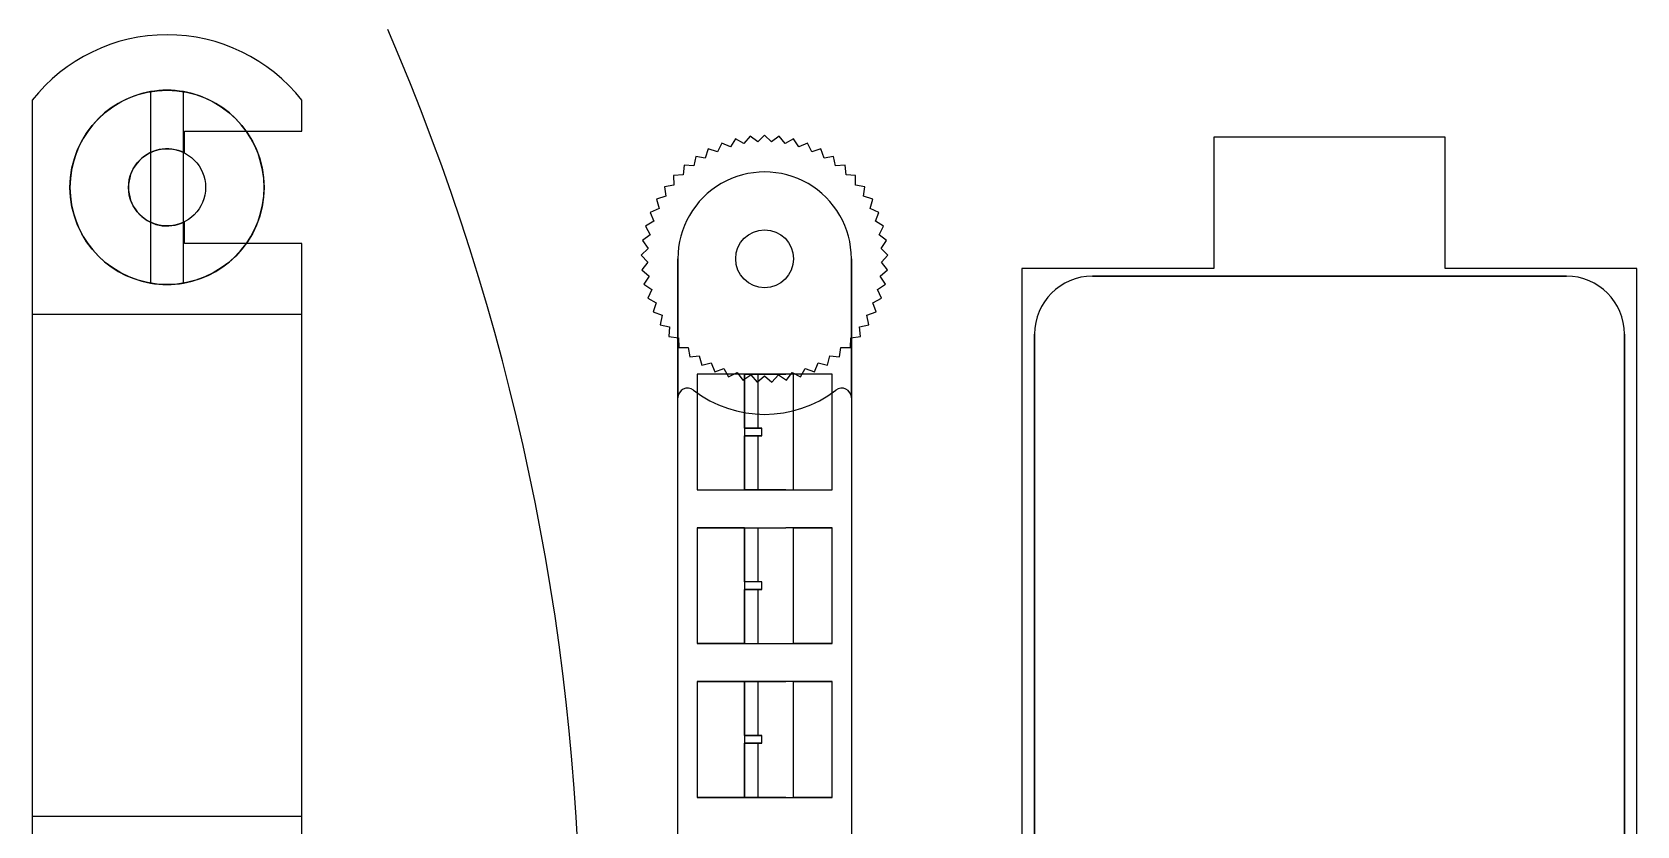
# Model space of a CAD drawing. Extents: x 25 to 1178, y 10 to 839.
# Drawn here: x 300.3 to 404.4, y 500.6 to 552 of the extents above; entities that cross this region are included whole.
import ezdxf

# ---------------------------------------------------------------- set-up
doc = ezdxf.new("R2010")
doc.units = 0
doc.header["$LTSCALE"] = 10
doc.layers.get('0').update_dxf_attribs({"linetype": 'CONTINUOUS'})
doc.layers.add('PICKUP_CAVITY', color=1, linetype='CONTINUOUS')

# ---------------------------------------------------------------- blocks, each defined once
blk = doc.blocks.new('stopbar')
at = {"color": 6}
for p, q in [((-250.555025, 25.022975, 4.875), (-250.555025, 25.022975, 4.875)), ((-248.855225, 25.43105, 4.875), (-248.855225, 25.43105, 4.875)), ((-247.1125, 25.568225, 4.875), (-247.1125, 25.568225, 4.875)), ((-245.369775, 25.43105, 4.875), (-245.369775, 25.43105, 4.875)), ((-243.669975, 25.022975, 4.875), (-243.669975, 25.022975, 4.875)), ((-252.17005, 24.354, 4.875), (-252.17005, 24.354, 4.875)), ((-242.05495, 24.354, 4.875), (-242.05495, 24.354, 4.875)), ((-253.660575, 23.440625, 4.875), (-253.660575, 23.440625, 4.875)), ((-240.564425, 23.440625, 4.875), (-240.564425, 23.440625, 4.875)), ((-254.989825, 22.305325, 4.875), (-254.989825, 22.305325, 4.875)), ((-248.18125, 21.884175), (-248.18125, 9.479475)), ((-248.18125, 21.884175), (-248.18125, 21.884175)), ((-248.18125, 21.884175), (-248.18125, 9.479475)), ((-248.09705, 21.898075), (-248.09705, 21.898075)), ((-248.09705, 21.898075), (-248.09705, 21.898075)), ((-247.1125, 21.975575), (-247.1125, 21.975575)), ((-247.1125, 21.975575), (-247.1125, 21.975575)), ((-246.127925, 21.898075), (-246.127925, 21.898075)), ((-246.127925, 21.898075), (-246.127925, 21.898075)), ((-246.04375, 9.479475), (-246.04375, 21.884175)), ((-246.04375, 21.884175), (-246.04375, 21.884175)), ((-246.04375, 9.479475), (-246.04375, 21.884175)), ((-239.235175, 22.305325, 4.875), (-239.235175, 22.305325, 4.875)), ((-255.8625, 21.323075, 4.875), (-255.8625, 21.323075, 4.875)), ((-255.8625, 21.323075, 4.875), (-255.8625, 7.463075, 4.875)), ((-255.8625, 21.323075, 4.875), (-255.8625, 7.463075, 4.875)), ((-249.9698, 21.2896), (-249.9698, 21.2896)), ((-249.9698, 21.2896), (-249.9698, 21.2896)), ((-249.057375, 21.667525), (-249.057375, 21.667525)), ((-249.057375, 21.667525), (-249.057375, 21.667525)), ((-245.167625, 21.667525), (-245.167625, 21.667525)), ((-245.167625, 21.667525), (-245.167625, 21.667525)), ((-244.255175, 21.2896), (-244.255175, 21.2896)), ((-244.255175, 21.2896), (-244.255175, 21.2896)), ((-238.3625, 21.323075, 4.875), (-238.3625, 21.323075, 4.875)), ((-238.3625, 19.323075, 4.875), (-238.3625, 21.323075, 4.875)), ((-238.3625, 19.323075, 4.875), (-238.3625, 21.323075, 4.875)), ((-251.56285, 20.132175), (-251.56285, 20.132175)), ((-251.56285, 20.132175), (-251.56285, 20.132175)), ((-250.81185, 20.773575), (-250.81185, 20.773575)), ((-250.81185, 20.773575), (-250.81185, 20.773575)), ((-243.413125, 20.773575), (-243.413125, 20.773575)), ((-243.413125, 20.773575), (-243.413125, 20.773575)), ((-242.662125, 20.132175), (-242.662125, 20.132175)), ((-242.662125, 20.132175), (-242.662125, 20.132175)), ((-252.20425, 19.3812), (-252.20425, 19.3812)), ((-252.20425, 19.3812), (-252.20425, 19.3812)), ((-245.97, 19.323075, 4.875), (-245.97, 19.323075, 4.875)), ((-245.97, 17.9055, 4.875), (-245.97, 19.323075, 4.875)), ((-245.97, 19.323075, 4.875), (-238.3625, 19.323075, 4.875)), ((-245.97, 17.9055, 4.875), (-245.97, 19.323075, 4.875)), ((-245.97, 19.323075, 4.875), (-238.3625, 19.323075, 4.875)), ((-242.02075, 19.3812), (-242.02075, 19.3812)), ((-242.02075, 19.3812), (-242.02075, 19.3812)), ((-238.3625, 19.323075, 4.875), (-238.3625, 19.323075, 4.875)), ((-210.241575, 18.833), (-210.5762, 18.30605)), ((-210.241575, 18.833), (-210.5762, 18.30605)), ((-209.703275, 18.517), (-210.241575, 18.833)), ((-209.703275, 18.517), (-210.241575, 18.833)), ((-210.241575, 18.833), (-210.241575, 18.833)), ((-209.308675, 19.000675), (-209.703275, 18.517)), ((-209.308675, 19.000675), (-209.703275, 18.517)), ((-208.811525, 18.6232), (-209.308675, 19.000675)), ((-208.811525, 18.6232), (-209.308675, 19.000675)), ((-209.308675, 19.000675), (-209.308675, 19.000675)), ((-208.3625, 19.056825), (-208.811525, 18.6232)), ((-208.3625, 19.056825), (-208.811525, 18.6232)), ((-207.913475, 18.6232), (-208.3625, 19.056825)), ((-207.913475, 18.6232), (-208.3625, 19.056825)), ((-208.3625, 19.056825), (-208.3625, 19.056825)), ((-207.4163, 19.000675), (-207.913475, 18.6232)), ((-207.4163, 19.000675), (-207.913475, 18.6232)), ((-207.021725, 18.517), (-207.4163, 19.000675)), ((-207.021725, 18.517), (-207.4163, 19.000675)), ((-207.4163, 19.000675), (-207.4163, 19.000675)), ((-206.4834, 18.833), (-207.021725, 18.517)), ((-206.4834, 18.833), (-207.021725, 18.517)), ((-206.1488, 18.30605), (-206.4834, 18.833)), ((-206.1488, 18.30605), (-206.4834, 18.833)), ((-206.4834, 18.833), (-206.4834, 18.833)), ((-252.72025, 18.539125), (-252.72025, 18.539125)), ((-252.72025, 18.539125), (-252.72025, 18.539125)), ((-248.581975, 17.704375, 4.875), (-248.581975, 17.704375, 4.875)), ((-248.58195, 17.704375), (-248.58195, 17.704375)), ((-248.247475, 17.90935), (-248.247475, 17.90935)), ((-248.247475, 17.90935, 4.875), (-248.247475, 17.90935, 4.875)), ((-247.88505, 18.059475, 4.875), (-247.88505, 18.059475, 4.875)), ((-247.885025, 18.059475), (-247.885025, 18.059475)), ((-247.503575, 18.15105), (-247.503575, 18.15105)), ((-247.503575, 18.15105, 4.875), (-247.503575, 18.15105, 4.875)), ((-247.1125, 18.181825), (-247.1125, 18.181825)), ((-247.1125, 18.181825, 4.875), (-247.1125, 18.181825, 4.875)), ((-246.721425, 18.15105, 4.875), (-246.721425, 18.15105, 4.875)), ((-246.7214, 18.15105), (-246.7214, 18.15105)), ((-246.33995, 18.059475), (-246.33995, 18.059475)), ((-246.33995, 18.059475, 4.875), (-246.33995, 18.059475, 4.875)), ((-245.977525, 17.90935), (-245.977525, 17.90935)), ((-245.977525, 17.90935, 4.875), (-245.977525, 17.90935, 4.875)), ((-245.97, 17.9055, 4.875), (-245.97, 17.9055, 4.875)), ((-245.643025, 17.704375), (-245.643025, 17.704375)), ((-241.504725, 18.539125), (-241.504725, 18.539125)), ((-241.504725, 18.539125), (-241.504725, 18.539125)), ((-212.831675, 17.692075), (-212.96185, 17.081575)), ((-212.831675, 17.692075), (-212.96185, 17.081575)), ((-212.217, 17.583275), (-212.831675, 17.692075)), ((-212.217, 17.583275), (-212.831675, 17.692075)), ((-212.831675, 17.692075), (-212.831675, 17.692075)), ((-212.015525, 18.174075), (-212.217, 17.583275)), ((-212.015525, 18.174075), (-212.217, 17.583275)), ((-211.41805, 17.99335), (-212.015525, 18.174075)), ((-211.41805, 17.99335), (-212.015525, 18.174075)), ((-212.015525, 18.174075), (-212.015525, 18.174075)), ((-211.1481, 18.556175), (-211.41805, 17.99335)), ((-211.1481, 18.556175), (-211.41805, 17.99335)), ((-211.41805, 17.99335), (-211.41805, 17.99335)), ((-210.5762, 18.30605), (-211.1481, 18.556175)), ((-210.5762, 18.30605), (-211.1481, 18.556175)), ((-211.1481, 18.556175), (-211.1481, 18.556175)), ((-210.5762, 18.30605), (-210.5762, 18.30605)), ((-209.703275, 18.517), (-209.703275, 18.517)), ((-208.811525, 18.6232), (-208.811525, 18.6232)), ((-207.913475, 18.6232), (-207.913475, 18.6232)), ((-207.021725, 18.517), (-207.021725, 18.517)), ((-205.576875, 18.556175), (-206.1488, 18.30605)), ((-205.576875, 18.556175), (-206.1488, 18.30605)), ((-206.1488, 18.30605), (-206.1488, 18.30605)), ((-205.306925, 17.99335), (-205.576875, 18.556175)), ((-205.306925, 17.99335), (-205.576875, 18.556175)), ((-205.576875, 18.556175), (-205.576875, 18.556175)), ((-204.70945, 18.174075), (-205.306925, 17.99335)), ((-204.70945, 18.174075), (-205.306925, 17.99335)), ((-205.306925, 17.99335), (-205.306925, 17.99335)), ((-204.507975, 17.583275), (-204.70945, 18.174075)), ((-204.507975, 17.583275), (-204.70945, 18.174075)), ((-204.70945, 18.174075), (-204.70945, 18.174075)), ((-203.893325, 17.692075), (-204.507975, 17.583275)), ((-203.893325, 17.692075), (-204.507975, 17.583275)), ((-203.763125, 17.081575), (-203.893325, 17.692075)), ((-203.763125, 17.081575), (-203.893325, 17.692075)), ((-203.893325, 17.692075), (-203.893325, 17.692075)), ((-253.32875, 16.666375), (-253.32875, 16.666375)), ((-253.32875, 16.666375), (-253.32875, 16.666375)), ((-253.0982, 17.6267), (-253.0982, 17.6267)), ((-253.0982, 17.6267), (-253.0982, 17.6267)), ((-249.340025, 16.8168, 4.875), (-249.340025, 16.8168, 4.875)), ((-249.34, 16.8168), (-249.34, 16.8168)), ((-249.13505, 17.1513, 4.875), (-249.13505, 17.1513, 4.875)), ((-249.135025, 17.151275), (-249.135025, 17.151275)), ((-248.880275, 17.4496, 4.875), (-248.880275, 17.4496, 4.875)), ((-248.88025, 17.4496), (-248.88025, 17.4496)), ((-245.344725, 17.4496), (-245.344725, 17.4496)), ((-245.08995, 17.151275), (-245.08995, 17.151275)), ((-244.884975, 16.8168), (-244.884975, 16.8168)), ((-241.126775, 17.6267), (-241.126775, 17.6267)), ((-241.126775, 17.6267), (-241.126775, 17.6267)), ((-240.896225, 16.666375), (-240.896225, 16.666375)), ((-240.896225, 16.666375), (-240.896225, 16.666375)), ((-213.585075, 17.116925), (-213.642125, 16.4953)), ((-213.585075, 17.116925), (-213.642125, 16.4953)), ((-212.96185, 17.081575), (-213.585075, 17.116925)), ((-212.96185, 17.081575), (-213.585075, 17.116925)), ((-213.585075, 17.116925), (-213.585075, 17.116925)), ((-212.96185, 17.081575), (-212.96185, 17.081575)), ((-212.217, 17.583275), (-212.217, 17.583275)), ((-208.3625, 16.681825), (-208.3625, 16.681825)), ((-204.507975, 17.583275), (-204.507975, 17.583275)), ((-203.1399, 17.116925), (-203.763125, 17.081575)), ((-203.1399, 17.116925), (-203.763125, 17.081575)), ((-203.763125, 17.081575), (-203.763125, 17.081575)), ((-203.08285, 16.4953), (-203.1399, 17.116925)), ((-203.08285, 16.4953), (-203.1399, 17.116925)), ((-203.1399, 17.116925), (-203.1399, 17.116925)), ((-253.40625, 15.681825), (-253.40625, 15.681825)), ((-253.40625, 15.681825), (-253.40625, 15.681825)), ((-249.6125, 15.681825), (-249.6125, 15.681825)), ((-249.6125, 15.681825, 4.875), (-249.6125, 15.681825, 4.875)), ((-249.581725, 16.0729, 4.875), (-249.581725, 16.0729, 4.875)), ((-249.5817, 16.0729), (-249.5817, 16.0729)), ((-249.49015, 16.454375, 4.875), (-249.49015, 16.454375, 4.875)), ((-249.490125, 16.454375), (-249.490125, 16.454375)), ((-244.73485, 16.454375), (-244.73485, 16.454375)), ((-244.643275, 16.0729), (-244.643275, 16.0729)), ((-244.6125, 15.681825), (-244.6125, 15.681825)), ((-240.81875, 15.681825), (-240.81875, 15.681825)), ((-240.81875, 15.681825), (-240.81875, 15.681825)), ((-214.2483, 15.8327), (-214.862375, 15.72065)), ((-214.2483, 15.8327), (-214.862375, 15.72065)), ((-214.862375, 15.72065), (-214.77185, 15.10305)), ((-214.862375, 15.72065), (-214.77185, 15.10305)), ((-214.862375, 15.72065), (-214.862375, 15.72065)), ((-213.642125, 16.4953), (-214.26515, 16.456675)), ((-213.642125, 16.4953), (-214.26515, 16.456675)), ((-214.26515, 16.456675), (-214.2483, 15.8327)), ((-214.26515, 16.456675), (-214.2483, 15.8327)), ((-214.26515, 16.456675), (-214.26515, 16.456675)), ((-214.2483, 15.8327), (-214.2483, 15.8327)), ((-213.642125, 16.4953), (-213.642125, 16.4953)), ((-202.459825, 16.456675), (-203.08285, 16.4953)), ((-202.459825, 16.456675), (-203.08285, 16.4953)), ((-203.08285, 16.4953), (-203.08285, 16.4953)), ((-202.476675, 15.8327), (-202.459825, 16.456675)), ((-202.476675, 15.8327), (-202.459825, 16.456675)), ((-201.8626, 15.72065), (-202.476675, 15.8327)), ((-201.8626, 15.72065), (-202.476675, 15.8327)), ((-202.476675, 15.8327), (-202.476675, 15.8327)), ((-202.459825, 16.456675), (-202.459825, 16.456675)), ((-201.953125, 15.10305), (-201.8626, 15.72065)), ((-201.953125, 15.10305), (-201.8626, 15.72065)), ((-201.8626, 15.72065), (-201.8626, 15.72065)), ((-253.32875, 14.697275), (-253.32875, 14.697275)), ((-253.32875, 14.697275), (-253.32875, 14.697275)), ((-249.581725, 15.29075, 4.875), (-249.581725, 15.29075, 4.875)), ((-249.5817, 15.290725), (-249.5817, 15.290725)), ((-249.49015, 14.909275, 4.875), (-249.49015, 14.909275, 4.875)), ((-249.490125, 14.909275), (-249.490125, 14.909275)), ((-244.73485, 14.909275), (-244.73485, 14.909275)), ((-244.643275, 15.290725), (-244.643275, 15.290725)), ((-240.896225, 14.697275), (-240.896225, 14.697275)), ((-240.896225, 14.697275), (-240.896225, 14.697275)), ((-214.77185, 15.10305), (-215.368375, 14.91915)), ((-214.77185, 15.10305), (-215.368375, 14.91915)), ((-215.368375, 14.91915), (-215.205425, 14.316575)), ((-215.368375, 14.91915), (-215.205425, 14.316575)), ((-215.368375, 14.91915), (-215.368375, 14.91915)), ((-214.77185, 15.10305), (-214.77185, 15.10305)), ((-212.339975, 15.0343), (-212.339975, 15.0343)), ((-204.385025, 15.0343), (-204.385025, 15.0343)), ((-201.3566, 14.91915), (-201.953125, 15.10305)), ((-201.3566, 14.91915), (-201.953125, 15.10305)), ((-201.953125, 15.10305), (-201.953125, 15.10305)), ((-201.51955, 14.316575), (-201.3566, 14.91915)), ((-201.51955, 14.316575), (-201.3566, 14.91915)), ((-201.3566, 14.91915), (-201.3566, 14.91915)), ((-253.0982, 13.73695), (-253.0982, 13.73695)), ((-253.0982, 13.73695), (-253.0982, 13.73695)), ((-249.340025, 14.54685, 4.875), (-249.340025, 14.54685, 4.875)), ((-249.34, 14.54685), (-249.34, 14.54685)), ((-249.13505, 14.21235, 4.875), (-249.13505, 14.21235, 4.875)), ((-249.135025, 14.21235), (-249.135025, 14.21235)), ((-248.880275, 13.91405, 4.875), (-248.880275, 13.91405, 4.875)), ((-248.88025, 13.91405), (-248.88025, 13.91405)), ((-248.581975, 13.659275, 4.875), (-248.581975, 13.659275, 4.875)), ((-248.58195, 13.659275), (-248.58195, 13.659275)), ((-245.643025, 13.659275), (-245.643025, 13.659275)), ((-245.344725, 13.91405), (-245.344725, 13.91405)), ((-245.08995, 14.21235), (-245.08995, 14.21235)), ((-244.884975, 14.54685), (-244.884975, 14.54685)), ((-241.126775, 13.73695), (-241.126775, 13.73695)), ((-241.126775, 13.73695), (-241.126775, 13.73695)), ((-215.205425, 14.316575), (-215.776, 14.06345)), ((-215.205425, 14.316575), (-215.776, 14.06345)), ((-215.776, 14.06345), (-215.542925, 13.484375)), ((-215.776, 14.06345), (-215.542925, 13.484375)), ((-215.776, 14.06345), (-215.776, 14.06345)), ((-215.205425, 14.316575), (-215.205425, 14.316575)), ((-200.948975, 14.06345), (-201.51955, 14.316575)), ((-200.948975, 14.06345), (-201.51955, 14.316575)), ((-201.51955, 14.316575), (-201.51955, 14.316575)), ((-201.18205, 13.484375), (-200.948975, 14.06345)), ((-201.18205, 13.484375), (-200.948975, 14.06345)), ((-200.948975, 14.06345), (-200.948975, 14.06345)), ((-252.72025, 12.824525), (-252.72025, 12.824525)), ((-252.72025, 12.824525), (-252.72025, 12.824525)), ((-248.247475, 13.4543), (-248.247475, 13.4543)), ((-248.247475, 13.4543, 4.875), (-248.247475, 13.4543, 4.875)), ((-247.88505, 13.304175, 4.875), (-247.88505, 13.304175, 4.875)), ((-247.885025, 13.304175), (-247.885025, 13.304175)), ((-247.503575, 13.2126), (-247.503575, 13.2126)), ((-247.503575, 13.2126, 4.875), (-247.503575, 13.2126, 4.875)), ((-247.1125, 13.181825), (-247.1125, 13.181825)), ((-247.1125, 13.181825, 4.875), (-247.1125, 13.181825, 4.875)), ((-246.721425, 13.2126, 4.875), (-246.721425, 13.2126, 4.875)), ((-246.7214, 13.2126), (-246.7214, 13.2126)), ((-246.33995, 13.304175), (-246.33995, 13.304175)), ((-246.33995, 13.304175, 4.875), (-246.33995, 13.304175, 4.875)), ((-245.977525, 13.4543), (-245.977525, 13.4543)), ((-245.977525, 13.4543, 4.875), (-245.977525, 13.4543, 4.875)), ((-245.97, 13.45815, 4.875), (-245.97, 13.45815, 4.875)), ((-245.97, 12.038075, 4.875), (-245.97, 13.45815, 4.875)), ((-245.97, 12.038075, 4.875), (-245.97, 13.45815, 4.875)), ((-241.504725, 12.824525), (-241.504725, 12.824525)), ((-241.504725, 12.824525), (-241.504725, 12.824525)), ((-215.77965, 12.618075), (-216.2748, 12.238)), ((-215.77965, 12.618075), (-216.2748, 12.238)), ((-215.542925, 13.484375), (-216.079575, 13.165525)), ((-215.542925, 13.484375), (-216.079575, 13.165525)), ((-216.079575, 13.165525), (-215.77965, 12.618075)), ((-216.079575, 13.165525), (-215.77965, 12.618075)), ((-216.079575, 13.165525), (-216.079575, 13.165525)), ((-215.77965, 12.618075), (-215.77965, 12.618075)), ((-215.542925, 13.484375), (-215.542925, 13.484375)), ((-208.3625, 12.931825), (-208.3625, 12.931825)), ((-208.3625, 12.931825), (-208.3625, 12.931825)), ((-208.3625, 12.931825), (-208.3625, 12.931825)), ((-200.6454, 13.165525), (-201.18205, 13.484375)), ((-200.6454, 13.165525), (-201.18205, 13.484375)), ((-201.18205, 13.484375), (-201.18205, 13.484375)), ((-200.945325, 12.618075), (-200.6454, 13.165525)), ((-200.945325, 12.618075), (-200.6454, 13.165525)), ((-200.450175, 12.238), (-200.945325, 12.618075)), ((-200.450175, 12.238), (-200.945325, 12.618075)), ((-200.945325, 12.618075), (-200.945325, 12.618075)), ((-200.6454, 13.165525), (-200.6454, 13.165525)), ((-252.20425, 11.98245), (-252.20425, 11.98245)), ((-252.20425, 11.98245), (-252.20425, 11.98245)), ((-245.97, 12.038075, 4.875), (-245.97, 12.038075, 4.875)), ((-238.3625, 12.038075, 4.875), (-245.97, 12.038075, 4.875)), ((-238.3625, 12.038075, 4.875), (-245.97, 12.038075, 4.875)), ((-242.02075, 11.98245), (-242.02075, 11.98245)), ((-242.02075, 11.98245), (-242.02075, 11.98245)), ((-238.3625, 12.038075, 4.875), (-238.3625, 12.038075, 4.875)), ((-238.3625, 7.463075, 4.875), (-238.3625, 12.038075, 4.875)), ((-238.3625, 7.463075, 4.875), (-238.3625, 12.038075, 4.875)), ((-215.91225, 11.729875), (-216.358975, 11.2939)), ((-215.91225, 11.729875), (-216.358975, 11.2939)), ((-216.2748, 12.238), (-215.91225, 11.729875)), ((-216.2748, 12.238), (-215.91225, 11.729875)), ((-216.2748, 12.238), (-216.2748, 12.238)), ((-215.91225, 11.729875), (-215.91225, 11.729875)), ((-209.688325, 12.38265), (-209.688325, 12.38265)), ((-209.688325, 12.38265), (-209.688325, 12.38265)), ((-209.688325, 12.38265), (-209.688325, 12.38265)), ((-207.036675, 12.38265), (-207.036675, 12.38265)), ((-207.036675, 12.38265), (-207.036675, 12.38265)), ((-207.036675, 12.38265), (-207.036675, 12.38265)), ((-200.812725, 11.729875), (-200.450175, 12.238)), ((-200.812725, 11.729875), (-200.450175, 12.238)), ((-200.366, 11.2939), (-200.812725, 11.729875)), ((-200.366, 11.2939), (-200.812725, 11.729875)), ((-200.812725, 11.729875), (-200.812725, 11.729875)), ((-200.450175, 12.238), (-200.450175, 12.238)), ((-251.56285, 11.231475), (-251.56285, 11.231475)), ((-251.56285, 11.231475), (-251.56285, 11.231475)), ((-250.81185, 10.590075), (-250.81185, 10.590075)), ((-250.81185, 10.590075), (-250.81185, 10.590075)), ((-243.413125, 10.590075), (-243.413125, 10.590075)), ((-243.413125, 10.590075), (-243.413125, 10.590075)), ((-242.662125, 11.231475), (-242.662125, 11.231475)), ((-242.662125, 11.231475), (-242.662125, 11.231475)), ((-216.358975, 11.2939), (-215.93885, 10.8322)), ((-216.358975, 11.2939), (-215.93885, 10.8322)), ((-216.358975, 11.2939), (-216.358975, 11.2939)), ((-215.93885, 10.8322), (-216.3309, 10.34645)), ((-215.93885, 10.8322), (-216.3309, 10.34645)), ((-215.93885, 10.8322), (-215.93885, 10.8322)), ((-213.9875, 11.056825), (-213.9875, 2.051675)), ((-213.9875, -61.193175), (-213.9875, 11.056825)), ((-213.9875, 11.056825), (-213.9875, 11.056825)), ((-213.9875, 11.056825), (-213.9875, 11.056825)), ((-210.2375, 11.056825), (-210.2375, 11.056825)), ((-210.2375, 11.056825), (-210.2375, 11.056825)), ((-210.2375, 11.056825), (-210.2375, 11.056825)), ((-206.4875, 11.056825), (-206.4875, 11.056825)), ((-206.4875, 11.056825), (-206.4875, 11.056825)), ((-206.4875, 11.056825), (-206.4875, 11.056825)), ((-202.7375, 2.051675), (-202.7375, 11.056825)), ((-202.7375, 11.056825), (-202.7375, -61.193175)), ((-202.7375, 11.056825), (-202.7375, 11.056825)), ((-202.7375, 11.056825), (-202.7375, 11.056825)), ((-200.786125, 10.8322), (-200.366, 11.2939)), ((-200.786125, 10.8322), (-200.366, 11.2939)), ((-200.3941, 10.34645), (-200.786125, 10.8322)), ((-200.3941, 10.34645), (-200.786125, 10.8322)), ((-200.786125, 10.8322), (-200.786125, 10.8322)), ((-200.366, 11.2939), (-200.366, 11.2939)), ((-249.9698, 10.07405), (-249.9698, 10.07405)), ((-249.9698, 10.07405), (-249.9698, 10.07405)), ((-249.057375, 9.6961), (-249.057375, 9.6961)), ((-249.057375, 9.6961), (-249.057375, 9.6961)), ((-248.18125, 9.479475), (-248.18125, 9.479475)), ((-248.09705, 9.46555), (-248.09705, 9.46555)), ((-248.09705, 9.46555), (-248.09705, 9.46555)), ((-247.1125, 9.388075), (-247.1125, 9.388075)), ((-247.1125, 9.388075), (-247.1125, 9.388075)), ((-246.127925, 9.46555), (-246.127925, 9.46555)), ((-246.127925, 9.46555), (-246.127925, 9.46555)), ((-246.04375, 9.479475), (-246.04375, 9.479475)), ((-245.167625, 9.6961), (-245.167625, 9.6961)), ((-245.167625, 9.6961), (-245.167625, 9.6961)), ((-244.255175, 10.07405), (-244.255175, 10.07405)), ((-244.255175, 10.07405), (-244.255175, 10.07405)), ((-216.3309, 10.34645), (-215.8591, 9.9377)), ((-216.3309, 10.34645), (-215.8591, 9.9377)), ((-216.3309, 10.34645), (-216.3309, 10.34645)), ((-215.8591, 9.9377), (-216.19095, 9.409)), ((-215.8591, 9.9377), (-216.19095, 9.409)), ((-216.19095, 9.409), (-215.674125, 9.058925)), ((-216.19095, 9.409), (-215.674125, 9.058925)), ((-216.19095, 9.409), (-216.19095, 9.409)), ((-215.8591, 9.9377), (-215.8591, 9.9377)), ((-209.688325, 9.731), (-209.688325, 9.731)), ((-209.688325, 9.731), (-209.688325, 9.731)), ((-209.688325, 9.731), (-209.688325, 9.731)), ((-207.036675, 9.731), (-207.036675, 9.731)), ((-207.036675, 9.731), (-207.036675, 9.731)), ((-207.036675, 9.731), (-207.036675, 9.731)), ((-201.05085, 9.058925), (-200.534025, 9.409)), ((-201.05085, 9.058925), (-200.534025, 9.409)), ((-200.865875, 9.9377), (-200.3941, 10.34645)), ((-200.865875, 9.9377), (-200.3941, 10.34645)), ((-200.534025, 9.409), (-200.865875, 9.9377)), ((-200.534025, 9.409), (-200.865875, 9.9377)), ((-200.865875, 9.9377), (-200.865875, 9.9377)), ((-200.534025, 9.409), (-200.534025, 9.409)), ((-200.3941, 10.34645), (-200.3941, 10.34645)), ((-215.674125, 9.058925), (-215.9411, 8.494675)), ((-215.674125, 9.058925), (-215.9411, 8.494675)), ((-215.9411, 8.494675), (-215.3865, 8.208175)), ((-215.9411, 8.494675), (-215.3865, 8.208175)), ((-215.9411, 8.494675), (-215.9411, 8.494675)), ((-215.674125, 9.058925), (-215.674125, 9.058925)), ((-208.3625, 9.181825), (-208.3625, 9.181825)), ((-208.3625, 9.181825), (-208.3625, 9.181825)), ((-208.3625, 9.181825), (-208.3625, 9.181825)), ((-201.338475, 8.208175), (-200.783875, 8.494675)), ((-201.338475, 8.208175), (-200.783875, 8.494675)), ((-200.783875, 8.494675), (-201.05085, 9.058925)), ((-200.783875, 8.494675), (-201.05085, 9.058925)), ((-201.05085, 9.058925), (-201.05085, 9.058925)), ((-200.783875, 8.494675), (-200.783875, 8.494675)), ((-255.8625, 7.463075), (-255.8625, 7.463075)), ((-255.8625, 7.463075), (-255.8625, -57.599425)), ((-255.8625, 7.463075), (-255.8625, -57.599425)), ((-255.8625, 7.463075), (-238.3625, 7.463075)), ((-255.8625, 7.463075, 4.875), (-255.8625, 7.463075, 4.875)), ((-255.8625, 7.463075, 4.875), (-238.3625, 7.463075, 4.875)), ((-255.8625, 7.463075, 4.875), (-238.3625, 7.463075, 4.875)), ((-238.3625, 7.463075), (-238.3625, 7.463075)), ((-238.3625, -57.599425), (-238.3625, 7.463075)), ((-238.3625, -57.599425), (-238.3625, 7.463075)), ((-238.3625, 7.463075, 4.875), (-238.3625, 7.463075, 4.875)), ((-215.3865, 8.208175), (-215.584875, 7.6163)), ((-215.3865, 8.208175), (-215.584875, 7.6163)), ((-215.584875, 7.6163), (-215.0003, 7.3974)), ((-215.584875, 7.6163), (-215.0003, 7.3974)), ((-215.584875, 7.6163), (-215.584875, 7.6163)), ((-215.3865, 8.208175), (-215.3865, 8.208175)), ((-215.0003, 7.3974), (-215.12725, 6.786225)), ((-215.0003, 7.3974), (-215.12725, 6.786225)), ((-215.0003, 7.3974), (-215.0003, 7.3974)), ((-201.724675, 7.3974), (-201.1401, 7.6163)), ((-201.724675, 7.3974), (-201.1401, 7.6163)), ((-201.597725, 6.786225), (-201.724675, 7.3974)), ((-201.597725, 6.786225), (-201.724675, 7.3974)), ((-201.724675, 7.3974), (-201.724675, 7.3974)), ((-201.1401, 7.6163), (-201.338475, 8.208175)), ((-201.1401, 7.6163), (-201.338475, 8.208175)), ((-201.338475, 8.208175), (-201.338475, 8.208175)), ((-201.1401, 7.6163), (-201.1401, 7.6163)), ((-215.12725, 6.786225), (-214.5209, 6.638025)), ((-215.12725, 6.786225), (-214.5209, 6.638025)), ((-215.12725, 6.786225), (-215.12725, 6.786225)), ((-214.5209, 6.638025), (-214.574675, 6.016125)), ((-214.5209, 6.638025), (-214.574675, 6.016125)), ((-214.5209, 6.638025), (-214.5209, 6.638025)), ((-202.2041, 6.638025), (-201.597725, 6.786225)), ((-202.2041, 6.638025), (-201.597725, 6.786225)), ((-202.1503, 6.016125), (-202.2041, 6.638025)), ((-202.1503, 6.016125), (-202.2041, 6.638025)), ((-202.2041, 6.638025), (-202.2041, 6.638025)), ((-201.597725, 6.786225), (-201.597725, 6.786225)), ((-214.574675, 6.016125), (-213.95505, 5.94065)), ((-214.574675, 6.016125), (-213.95505, 5.94065)), ((-214.574675, 6.016125), (-214.574675, 6.016125)), ((-213.95505, 5.94065), (-213.9349, 5.316775)), ((-213.95505, 5.94065), (-213.9349, 5.316775)), ((-213.95505, 5.94065), (-213.95505, 5.94065)), ((-213.9349, 5.316775), (-213.310675, 5.315125)), ((-213.9349, 5.316775), (-213.310675, 5.315125)), ((-213.9349, 5.316775), (-213.9349, 5.316775)), ((-213.310675, 5.315125), (-213.2169, 4.698)), ((-213.310675, 5.315125), (-213.2169, 4.698)), ((-213.310675, 5.315125), (-213.310675, 5.315125)), ((-203.5081, 4.698), (-203.4143, 5.315125)), ((-203.5081, 4.698), (-203.4143, 5.315125)), ((-203.4143, 5.315125), (-202.790075, 5.316775)), ((-203.4143, 5.315125), (-202.790075, 5.316775)), ((-203.4143, 5.315125), (-203.4143, 5.315125)), ((-202.790075, 5.316775), (-202.76995, 5.94065)), ((-202.790075, 5.316775), (-202.76995, 5.94065)), ((-202.790075, 5.316775), (-202.790075, 5.316775)), ((-202.76995, 5.94065), (-202.1503, 6.016125)), ((-202.76995, 5.94065), (-202.1503, 6.016125)), ((-202.76995, 5.94065), (-202.76995, 5.94065)), ((-202.1503, 6.016125), (-202.1503, 6.016125)), ((-213.2169, 4.698), (-212.59685, 4.770175)), ((-213.2169, 4.698), (-212.59685, 4.770175)), ((-213.2169, 4.698), (-213.2169, 4.698)), ((-212.59685, 4.770175), (-212.43075, 4.168475)), ((-212.59685, 4.770175), (-212.43075, 4.168475)), ((-212.59685, 4.770175), (-212.59685, 4.770175)), ((-212.43075, 4.168475), (-211.8236, 4.3135)), ((-212.43075, 4.168475), (-211.8236, 4.3135)), ((-212.43075, 4.168475), (-212.43075, 4.168475)), ((-211.8236, 4.3135), (-211.587475, 3.73565)), ((-211.8236, 4.3135), (-211.587475, 3.73565)), ((-211.8236, 4.3135), (-211.8236, 4.3135)), ((-205.1375, 3.73565), (-204.901375, 4.3135)), ((-205.1375, 3.73565), (-204.901375, 4.3135)), ((-204.901375, 4.3135), (-204.29425, 4.168475)), ((-204.901375, 4.3135), (-204.29425, 4.168475)), ((-204.901375, 4.3135), (-204.901375, 4.3135)), ((-204.29425, 4.168475), (-204.128125, 4.770175)), ((-204.29425, 4.168475), (-204.128125, 4.770175)), ((-204.29425, 4.168475), (-204.29425, 4.168475)), ((-204.128125, 4.770175), (-203.5081, 4.698)), ((-204.128125, 4.770175), (-203.5081, 4.698)), ((-204.128125, 4.770175), (-204.128125, 4.770175)), ((-203.5081, 4.698), (-203.5081, 4.698)), ((-209.660575, 3.581825), (-212.7375, 3.581825)), ((-212.7375, 3.581825), (-212.7375, -3.918175)), ((-212.7375, 3.581825), (-212.7375, 3.581825)), ((-209.660575, 3.581825), (-212.7375, 3.581825)), ((-212.7375, 3.581825), (-212.7375, -3.918175)), ((-211.587475, 3.73565), (-211.00175, 3.951475)), ((-211.587475, 3.73565), (-211.00175, 3.951475)), ((-211.587475, 3.73565), (-211.587475, 3.73565)), ((-211.00175, 3.951475), (-210.69895, 3.405625)), ((-211.00175, 3.951475), (-210.69895, 3.405625)), ((-211.00175, 3.951475), (-211.00175, 3.951475)), ((-210.69895, 3.405625), (-210.14285, 3.6892)), ((-210.69895, 3.405625), (-210.14285, 3.6892)), ((-210.69895, 3.405625), (-210.69895, 3.405625)), ((-210.14285, 3.6892), (-209.7776, 3.182975)), ((-210.14285, 3.6892), (-209.7776, 3.182975)), ((-210.14285, 3.6892), (-210.14285, 3.6892)), ((-209.7776, 3.182975), (-209.258975, 3.530325)), ((-209.7776, 3.182975), (-209.258975, 3.530325)), ((-209.7776, 3.182975), (-209.7776, 3.182975)), ((-209.660575, 0.081825), (-209.660575, 3.581825)), ((-208.785575, 3.581825), (-209.660575, 3.581825)), ((-209.660575, 3.581825), (-209.660575, 3.581825)), ((-209.660575, 3.581825), (-206.9875, 3.581825)), ((-209.660575, 3.581825), (-209.660575, 3.581825)), ((-209.660575, 3.581825), (-209.660575, -3.918175)), ((-209.258975, 3.530325), (-208.836425, 3.070875)), ((-209.258975, 3.530325), (-208.836425, 3.070875)), ((-209.258975, 3.530325), (-209.258975, 3.530325)), ((-208.836425, 3.070875), (-208.3625, 3.477125)), ((-208.836425, 3.070875), (-208.3625, 3.477125)), ((-208.785575, 0.081825), (-208.785575, 3.581825)), ((-206.9875, 3.581825), (-208.785575, 3.581825)), ((-208.3625, 3.477125), (-207.888575, 3.070875)), ((-208.3625, 3.477125), (-207.888575, 3.070875)), ((-208.3625, 3.477125), (-208.3625, 3.477125)), ((-207.888575, 3.070875), (-207.466025, 3.530325)), ((-207.888575, 3.070875), (-207.466025, 3.530325)), ((-207.466025, 3.530325), (-206.947375, 3.182975)), ((-207.466025, 3.530325), (-206.947375, 3.182975)), ((-207.466025, 3.530325), (-207.466025, 3.530325)), ((-206.4875, 3.581825), (-206.9875, 3.581825)), ((-203.9875, 3.581825), (-206.9875, 3.581825)), ((-206.947375, 3.182975), (-206.582125, 3.6892)), ((-206.947375, 3.182975), (-206.582125, 3.6892)), ((-206.947375, 3.182975), (-206.947375, 3.182975)), ((-206.582125, 3.6892), (-206.026025, 3.405625)), ((-206.582125, 3.6892), (-206.026025, 3.405625)), ((-206.582125, 3.6892), (-206.582125, 3.6892)), ((-206.4875, -3.918175), (-206.4875, 3.581825)), ((-203.9875, 3.581825), (-206.4875, 3.581825)), ((-206.026025, 3.405625), (-205.723225, 3.951475)), ((-206.026025, 3.405625), (-205.723225, 3.951475)), ((-206.026025, 3.405625), (-206.026025, 3.405625)), ((-205.723225, 3.951475), (-205.1375, 3.73565)), ((-205.723225, 3.951475), (-205.1375, 3.73565)), ((-205.723225, 3.951475), (-205.723225, 3.951475)), ((-205.1375, 3.73565), (-205.1375, 3.73565)), ((-203.9875, -3.918175), (-203.9875, 3.581825)), ((-203.9875, 3.581825), (-203.9875, 3.581825)), ((-203.9875, -3.918175), (-203.9875, 3.581825)), ((-213.804425, 2.493625), (-213.804425, 2.493625)), ((-213.3625, 2.676675), (-213.3625, 2.676675)), ((-212.9816, 2.5472), (-212.9816, 2.5472)), ((-208.836425, 3.070875), (-208.836425, 3.070875)), ((-207.888575, 3.070875), (-207.888575, 3.070875)), ((-203.743375, 2.5472), (-203.743375, 2.5472)), ((-203.3625, 2.676675), (-203.3625, 2.676675)), ((-202.92055, 2.493625), (-202.92055, 2.493625)), ((-213.9875, -52.188025), (-213.9875, 2.051675)), ((-213.9875, 2.051675), (-213.9875, 2.051675)), ((-213.9875, 2.051675), (-213.9875, 2.051675)), ((-202.7375, 2.051675), (-202.7375, -52.188025)), ((-202.7375, 2.051675), (-202.7375, 2.051675)), ((-202.7375, 2.051675), (-202.7375, 2.051675)), ((-209.660575, 0.081825), (-209.660575, -0.418175)), ((-208.785575, 0.081825), (-209.660575, 0.081825)), ((-209.660575, 0.081825), (-209.660575, 0.081825)), ((-209.660575, 0.081825), (-208.54055, 0.081825)), ((-208.54055, 0.081825), (-208.785575, 0.081825)), ((-208.54055, -0.418175), (-208.54055, 0.081825)), ((-208.3625, 0.977125), (-208.3625, 0.977125)), ((-209.660575, -3.918175), (-209.660575, -0.418175)), ((-209.660575, -0.418175), (-208.785575, -0.418175)), ((-209.660575, -0.418175), (-209.660575, -0.418175)), ((-208.54055, -0.418175), (-209.660575, -0.418175)), ((-208.785575, -3.918175), (-208.785575, -0.418175)), ((-208.785575, -0.418175), (-208.54055, -0.418175)), ((-212.7375, -3.918175), (-209.660575, -3.918175)), ((-212.7375, -3.918175), (-212.7375, -3.918175)), ((-212.7375, -3.918175), (-209.660575, -3.918175)), ((-208.785575, -3.918175), (-209.660575, -3.918175)), ((-209.660575, -3.918175), (-209.660575, -3.918175)), ((-209.660575, -3.918175), (-206.9875, -3.918175)), ((-209.660575, -3.918175), (-209.660575, -3.918175)), ((-206.9875, -3.918175), (-208.785575, -3.918175)), ((-206.9875, -3.918175), (-206.4875, -3.918175)), ((-206.9875, -3.918175), (-203.9875, -3.918175)), ((-206.4875, -3.918175), (-203.9875, -3.918175)), ((-203.9875, -3.918175), (-203.9875, -3.918175)), ((-212.7375, -6.3765), (-212.7375, -13.8765)), ((-212.7375, -6.3765), (-212.7375, -13.8765)), ((-209.660575, -6.3765), (-212.7375, -6.3765)), ((-212.7375, -6.3765), (-212.7375, -6.3765)), ((-212.7375, -6.3765), (-209.660575, -6.3765)), ((-209.660575, -6.3765), (-209.660575, -6.3765)), ((-209.660575, -6.3765), (-208.785575, -6.3765)), ((-209.660575, -9.8765), (-209.660575, -6.3765)), ((-209.660575, -6.3765), (-206.9875, -6.3765)), ((-209.660575, -6.3765), (-209.660575, -13.8765)), ((-209.660575, -6.3765), (-209.660575, -6.3765)), ((-208.785575, -6.3765), (-206.9875, -6.3765)), ((-208.785575, -9.8765), (-208.785575, -6.3765)), ((-206.4875, -6.3765), (-206.9875, -6.3765)), ((-203.9875, -6.3765), (-206.9875, -6.3765)), ((-206.4875, -13.8765), (-206.4875, -6.3765)), ((-206.4875, -6.3765), (-203.9875, -6.3765)), ((-203.9875, -13.8765), (-203.9875, -6.3765)), ((-203.9875, -13.8765), (-203.9875, -6.3765)), ((-203.9875, -6.3765), (-203.9875, -6.3765)), ((-208.785575, -9.8765), (-209.660575, -9.8765)), ((-209.660575, -9.8765), (-209.660575, -9.8765)), ((-208.54055, -9.8765), (-209.660575, -9.8765)), ((-209.660575, -9.8765), (-209.660575, -10.3765)), ((-209.660575, -13.8765), (-209.660575, -10.3765)), ((-209.660575, -10.3765), (-208.785575, -10.3765)), ((-209.660575, -10.3765), (-209.660575, -10.3765)), ((-208.54055, -10.3765), (-209.660575, -10.3765)), ((-208.54055, -9.8765), (-208.785575, -9.8765)), ((-208.785575, -13.8765), (-208.785575, -10.3765)), ((-208.785575, -10.3765), (-208.54055, -10.3765)), ((-208.54055, -10.3765), (-208.54055, -9.8765)), ((-212.7375, -13.8765), (-209.660575, -13.8765)), ((-212.7375, -13.8765), (-212.7375, -13.8765)), ((-209.660575, -13.8765), (-212.7375, -13.8765)), ((-209.660575, -13.8765), (-209.660575, -13.8765)), ((-209.660575, -13.8765), (-208.785575, -13.8765)), ((-209.660575, -13.8765), (-206.9875, -13.8765)), ((-209.660575, -13.8765), (-209.660575, -13.8765)), ((-208.785575, -13.8765), (-206.9875, -13.8765)), ((-206.9875, -13.8765), (-206.4875, -13.8765)), ((-206.9875, -13.8765), (-203.9875, -13.8765)), ((-203.9875, -13.8765), (-206.4875, -13.8765)), ((-203.9875, -13.8765), (-203.9875, -13.8765)), ((-212.7375, -16.334825), (-212.7375, -23.834825)), ((-212.7375, -16.334825), (-212.7375, -23.834825)), ((-209.660575, -16.334825), (-212.7375, -16.334825)), ((-212.7375, -16.334825), (-212.7375, -16.334825)), ((-212.7375, -16.334825), (-209.660575, -16.334825)), ((-209.660575, -19.834825), (-209.660575, -16.334825)), ((-208.785575, -16.334825), (-209.660575, -16.334825)), ((-209.660575, -16.334825), (-209.660575, -16.334825)), ((-209.660575, -16.334825), (-206.9875, -16.334825)), ((-209.660575, -16.334825), (-209.660575, -23.834825)), ((-209.660575, -16.334825), (-209.660575, -16.334825)), ((-208.785575, -19.834825), (-208.785575, -16.334825)), ((-206.9875, -16.334825), (-208.785575, -16.334825)), ((-206.4875, -16.334825), (-206.9875, -16.334825)), ((-203.9875, -16.334825), (-206.9875, -16.334825)), ((-206.4875, -23.834825), (-206.4875, -16.334825)), ((-206.4875, -16.334825), (-203.9875, -16.334825)), ((-203.9875, -23.834825), (-203.9875, -16.334825)), ((-203.9875, -23.834825), (-203.9875, -16.334825)), ((-203.9875, -16.334825), (-203.9875, -16.334825)), ((-209.660575, -19.834825), (-209.660575, -20.334825)), ((-208.785575, -19.834825), (-209.660575, -19.834825)), ((-209.660575, -19.834825), (-209.660575, -19.834825)), ((-209.660575, -19.834825), (-208.54055, -19.834825)), ((-209.660575, -23.834825), (-209.660575, -20.334825)), ((-209.660575, -20.334825), (-208.785575, -20.334825)), ((-209.660575, -20.334825), (-209.660575, -20.334825)), ((-208.54055, -20.334825), (-209.660575, -20.334825)), ((-208.54055, -19.834825), (-208.785575, -19.834825)), ((-208.785575, -23.834825), (-208.785575, -20.334825)), ((-208.785575, -20.334825), (-208.54055, -20.334825)), ((-208.54055, -20.334825), (-208.54055, -19.834825)), ((-212.7375, -23.834825), (-209.660575, -23.834825)), ((-212.7375, -23.834825), (-212.7375, -23.834825)), ((-209.660575, -23.834825), (-212.7375, -23.834825)), ((-208.785575, -23.834825), (-209.660575, -23.834825)), ((-209.660575, -23.834825), (-209.660575, -23.834825)), ((-209.660575, -23.834825), (-206.9875, -23.834825)), ((-209.660575, -23.834825), (-209.660575, -23.834825)), ((-206.9875, -23.834825), (-208.785575, -23.834825)), ((-206.9875, -23.834825), (-206.4875, -23.834825)), ((-206.9875, -23.834825), (-203.9875, -23.834825)), ((-203.9875, -23.834825), (-206.4875, -23.834825)), ((-203.9875, -23.834825), (-203.9875, -23.834825)), ((-255.8625, -25.064275), (-238.3625, -25.064275))]:
    blk.add_line(p, q, dxfattribs=at)
for centre, radius in [((-247.1125, 15.681825), 6.29375), ((-247.1125, 15.681825), 6.29375), ((-247.1125, 15.681825), 6.29375), ((-247.1125, 15.681825), 2.5), ((-247.1125, 15.681825), 2.5), ((-208.3625, 11.056825), 1.875), ((-208.3625, 11.056825), 1.875), ((-208.3625, 11.056825), 1.875), ((-208.3625, 11.056825), 1.875), ((-208.3625, 11.056825), 1.875), ((-208.3625, 11.056825), 1.875)]:
    blk.add_circle(centre, radius, dxfattribs=at)
for centre, radius, start, end in [((-247.1125, 14.427975, 4.875), 11.140225, 38.2384803, 141.7615197), ((-247.1125, 14.427975, 4.875), 11.140225, 38.2384803, 141.7615197), ((-247.1125, 15.681825), 6.29375, 99.77684889, 260.22314929), ((-247.1125, 15.681825), 6.29375, 80.22315111, 99.77684889), ((-247.1125, 15.681825), 6.29375, 279.77685071, 80.22315111), ((-247.1125, 15.681825, 4.875), 2.5, 62.80630874, 297.19369649), ((-247.1125, 15.681825, 4.875), 2.5, 62.80630874, 297.19369649), ((-208.3625, 11.056825), 5.625, 359.9999975, 180.0000025), ((-208.3625, 11.056825), 5.625, 359.9999975, 180.0000025), ((-247.1125, 15.681825), 6.29375, 260.22314929, 279.77685071), ((-213.3625, 2.051675), 0.625, 52.45333681, 180.0000025), ((-213.3625, 2.051675), 0.625, 52.45333681, 180.0000025), ((-208.3625, 8.556825), 7.5797, 232.45333499, 307.54666501), ((-208.3625, 8.556825), 7.5797, 232.45333499, 307.54666501), ((-203.3625, 2.051675), 0.625, 359.9999975, 127.54666319), ((-203.3625, 2.051675), 0.625, 0.00001116, 127.54666319)]:
    blk.add_arc(centre, radius, start, end, dxfattribs=at)

msp = doc.modelspace()

# ---------------------------------------------------------------- linework, layer by layer
at = {"color": 2}
for p, q in [((367.936, 536.042), (367.936, 536.042)), ((368.508, 536.179), (368.508, 536.179)), ((369.094, 536.225), (399.844, 536.225)), ((369.094, 536.225), (399.844, 536.225)), ((369.094, 536.225), (369.094, 536.225)), ((369.094, 536.225), (369.094, 536.225)), ((399.844, 536.225), (369.094, 536.225)), ((369.094, 536.225), (399.844, 536.225)), ((369.094, 536.225), (369.094, 536.225)), ((369.094, 536.225), (369.094, 536.225)), ((399.844, 536.225), (399.844, 536.225)), ((399.844, 536.225), (399.844, 536.225)), ((399.844, 536.225), (399.844, 536.225)), ((399.844, 536.225), (399.844, 536.225)), ((400.431, 536.179), (400.431, 536.179)), ((401.003, 536.042), (401.003, 536.042)), ((366.443, 535.127), (366.443, 535.127)), ((366.443, 535.127), (366.443, 535.127)), ((366.89, 535.509), (366.89, 535.509)), ((367.392, 535.817), (367.392, 535.817)), ((401.547, 535.817), (401.547, 535.817)), ((402.049, 535.509), (402.049, 535.509)), ((402.496, 535.127), (402.496, 535.127)), ((402.496, 535.127), (402.496, 535.127)), ((365.753, 534.178), (365.753, 534.178)), ((366.061, 534.68), (366.061, 534.68)), ((402.878, 534.68), (402.878, 534.68)), ((403.186, 534.178), (403.186, 534.178)), ((365.391, 533.062), (365.391, 533.062)), ((365.528, 533.634), (365.528, 533.634)), ((403.411, 533.634), (403.411, 533.634)), ((403.548, 533.062), (403.548, 533.062)), ((365.344, 469.975), (365.344, 532.475)), ((365.344, 469.975), (365.344, 532.475)), ((365.344, 532.475), (365.344, 532.475)), ((365.344, 532.475), (365.344, 532.475)), ((365.344, 532.475), (365.344, 469.975)), ((365.344, 469.975), (365.344, 532.475)), ((365.344, 532.475), (365.344, 532.475)), ((365.344, 532.475), (365.344, 532.475)), ((403.594, 532.475), (403.594, 469.975)), ((403.594, 532.475), (403.594, 469.975)), ((403.594, 532.475), (403.594, 532.475)), ((403.594, 532.475), (403.594, 532.475)), ((403.594, 469.975), (403.594, 532.475)), ((403.594, 532.475), (403.594, 469.975)), ((403.594, 532.475), (403.594, 532.475)), ((403.594, 532.475), (403.594, 532.475))]:
    msp.add_line(p, q, dxfattribs=at)
for centre, radius, start, end in [((183.593, 491.759), 152.321, 338.07296, 23.3812), ((369.094, 532.475), 3.75, 90, 180), ((369.094, 532.475), 3.75, 90, 180), ((369.094, 532.475), 3.75, 90, 180), ((369.094, 532.475), 3.75, 90, 180), ((399.844, 532.475), 3.75, 360, 90), ((399.844, 532.475), 3.75, 360, 90), ((399.844, 532.475), 3.75, 360, 90), ((399.844, 532.475), 3.75, 360, 90)]:
    msp.add_arc(centre, radius, start, end, dxfattribs=at)
at = {"layer": 'PICKUP_CAVITY'}
for p, q in [((376.97, 545.225), (376.97, 536.725)), ((391.97, 545.225), (376.97, 545.225)), ((391.97, 536.725), (391.97, 545.225)), ((364.533, 536.725), (364.533, 465.725)), ((376.97, 536.725), (364.533, 536.725)), ((404.406, 536.725), (391.97, 536.725)), ((404.406, 465.725), (404.406, 536.725))]:
    msp.add_line(p, q, dxfattribs=at)

# ---------------------------------------------------------------- block references
at = {"color": 2}
msp.add_blockref('stopbar', (556.207, 526.294), dxfattribs=at)

doc.saveas('drawing.dxf')
